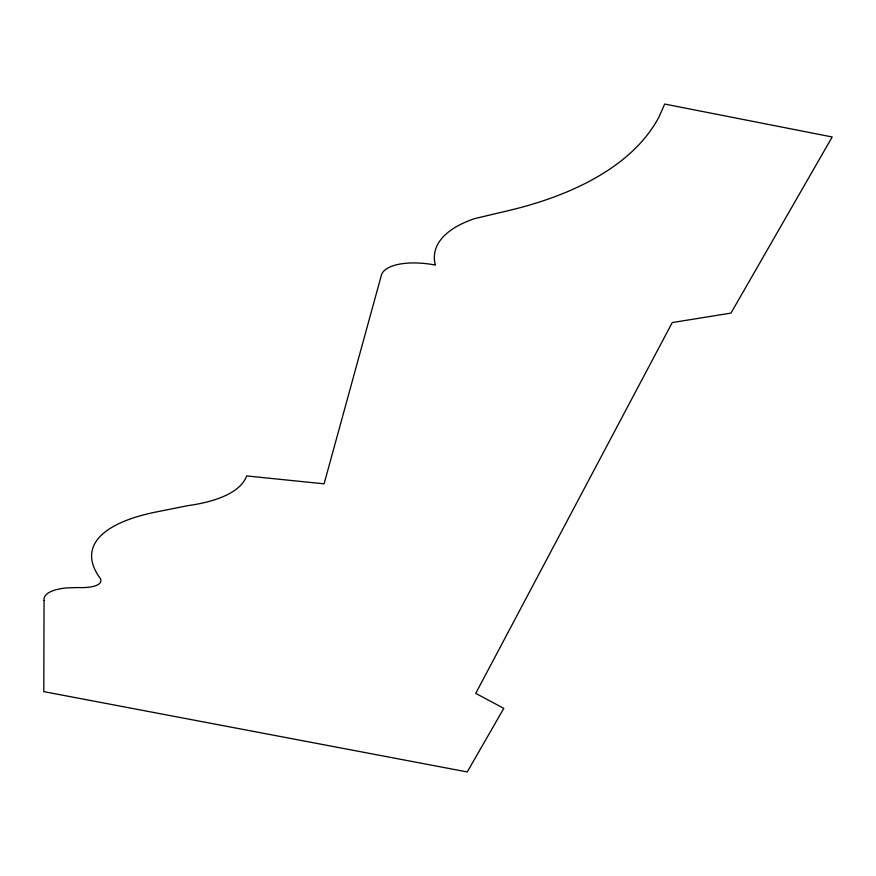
<?xml version="1.0" encoding="UTF-8"?>
<svg xmlns="http://www.w3.org/2000/svg" width="876" height="876" viewBox="0 0 876 876"><rect width="100%" height="100%" fill="white"/><g stroke="black" fill="none" stroke-linecap="round" stroke-linejoin="round"><path stroke-width="1.31" d="M44.052 600.498L43.8 691.635L467.247 771.942L503.799 708.356L475.723 693.387L672.253 322.565L730.967 313.104L832.2 136.974L664.687 104.058L659.048 116.804A444.526 214.04 12.3 0 1 509.087 210.459L474.704 218.595A152.796 63.751 8.3 0 0 435.372 265.078A48.793 19.929 9.7 0 0 381.378 275.228L324.087 483.826L246.671 475.931A194.286 65.547 12.2 0 1 188.165 505.605L158.271 511.551A268.976 81.895 10 0 0 100.521 578.751A42.278 12.461 11.7 0 1 77.504 587.555L66.302 587.927A75.358 21.572 11.3 0 0 44.052 600.498"/></g></svg>
